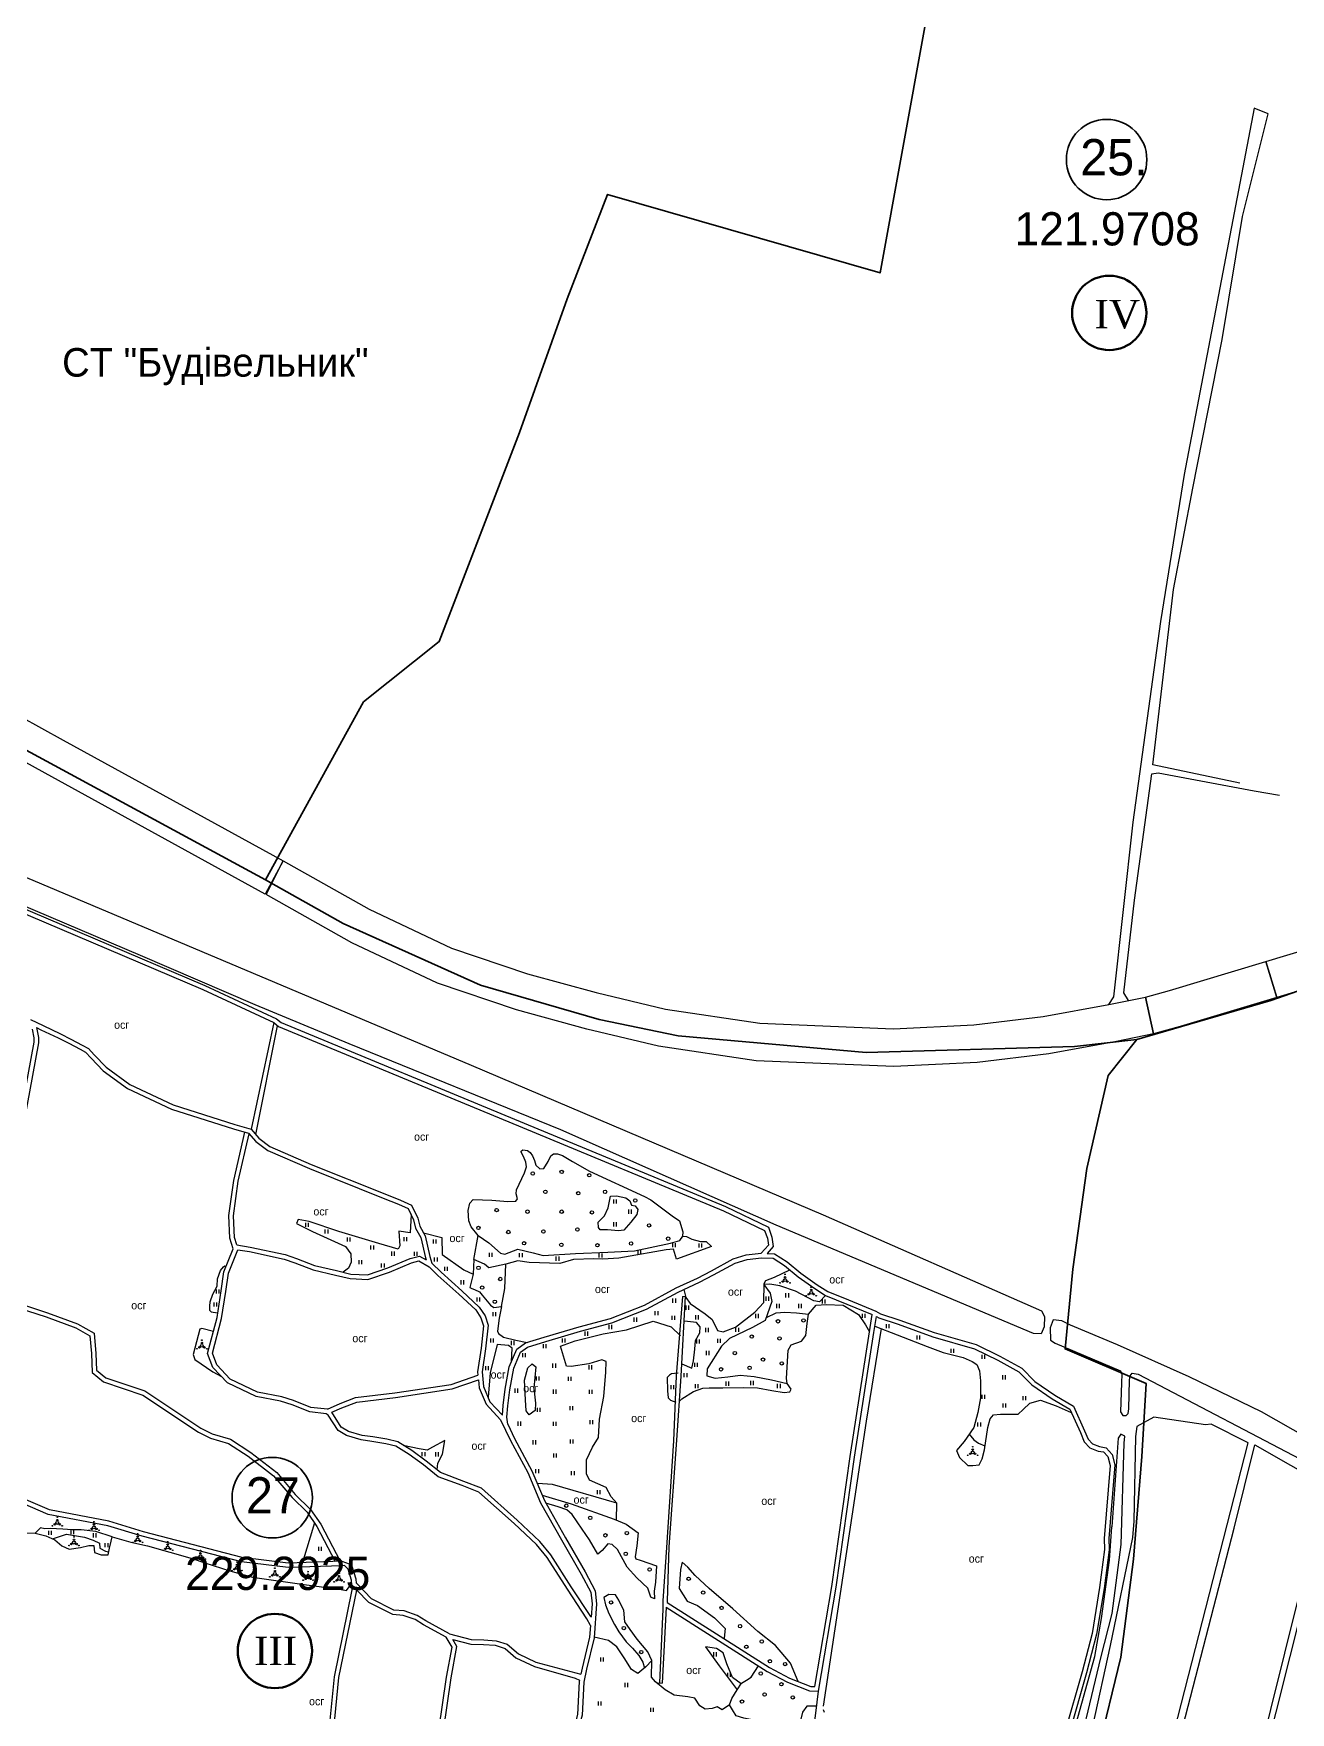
# Model space of a CAD drawing. Header units: millimetres. Extents: x 1378883 to 1389511, y 5662980 to 5673292.
# Drawn here: x 1386209 to 1387309, y 5663819 to 5665288 of the extents above; entities that cross this region are included whole.
import ezdxf
from ezdxf.enums import TextEntityAlignment as Align

# ---------------------------------------------------------------- set-up
doc = ezdxf.new("R2010")
doc.units = ezdxf.units.MM
for name, color, linetype in [('N-raion', 1, 'Continuous'), ('PAY', 4, 'Continuous'), ('zona', 3, 'Continuous'), ('вулиці', 7, 'Continuous'), ('КартаСкан', 252, 'Continuous'), ('на область', 5, 'Continuous'), ('район', 6, 'Continuous')]:
    doc.layers.add(name, color=color, linetype=linetype)
picture_1 = doc.add_image_def('image1.tif', size_in_pixel=(29607, 29619))

msp = doc.modelspace()

# ---------------------------------------------------------------- linework, layer by layer
at = {"layer": 'N-raion', "color": 1, "lineweight": 35}
for centre in [(1387147.7, 5665177.4), (1386417.5, 5664006.8)]:
    msp.add_circle(centre, 35.2, dxfattribs=at)
at = {"layer": 'zona', "color": 3, "lineweight": 60}
for centre in [(1387150, 5665043.3), (1386419.8, 5663872.7)]:
    msp.add_circle(centre, 32.5, dxfattribs=at)
at = {"layer": 'вулиці', "color": 7}
for p, q in [((1386716.5, 5664264.2), (1386716.5, 5664267.8)), ((1386718.9, 5664264.2), (1386718.9, 5664267.8)), ((1386729.6, 5664255.2), (1386729.6, 5664258.8)), ((1386732, 5664255.2), (1386732, 5664258.8)), ((1386446.8, 5664243.7), (1386446.8, 5664247.3)), ((1386449.2, 5664243.7), (1386449.2, 5664247.3)), ((1386463.9, 5664237.8), (1386463.9, 5664241.4)), ((1386466.3, 5664237.8), (1386466.3, 5664241.4)), ((1386483.4, 5664230.9), (1386483.4, 5664234.5)), ((1386485.8, 5664230.9), (1386485.8, 5664234.5)), ((1386533, 5664231.2), (1386533, 5664234.8)), ((1386535.4, 5664231.2), (1386535.4, 5664234.8)), ((1386716.5, 5664244.1), (1386716.5, 5664247.7)), ((1386718.9, 5664244.1), (1386718.9, 5664247.7)), ((1386503.9, 5664223.9), (1386503.9, 5664227.5)), ((1386506.3, 5664223.9), (1386506.3, 5664227.5)), ((1386522.2, 5664218.5), (1386522.2, 5664222.1)), ((1386524.6, 5664218.5), (1386524.6, 5664222.1)), ((1386541.9, 5664218.3), (1386541.9, 5664221.9)), ((1386544.3, 5664218.3), (1386544.3, 5664221.9)), ((1386558.6, 5664229.2), (1386558.6, 5664232.8)), ((1386561, 5664229.2), (1386561, 5664232.8)), ((1386607.7, 5664217.4), (1386607.7, 5664221)), ((1386610.1, 5664217.4), (1386610.1, 5664221)), ((1386634, 5664217.2), (1386634, 5664220.8)), ((1386636.4, 5664217.2), (1386636.4, 5664220.8)), ((1386703.7, 5664216.8), (1386703.7, 5664220.4)), ((1386706.1, 5664216.8), (1386706.1, 5664220.4)), ((1386737.8, 5664219.9), (1386737.8, 5664223.5)), ((1386740.2, 5664219.9), (1386740.2, 5664223.5)), ((1386768.1, 5664225.9), (1386768.1, 5664229.5)), ((1386770.5, 5664225.9), (1386770.5, 5664229.5)), ((1386791.1, 5664225.7), (1386791.1, 5664229.3)), ((1386793.5, 5664225.7), (1386793.5, 5664229.3)), ((1386493.5, 5664211.1), (1386493.5, 5664214.7)), ((1386495.9, 5664211.1), (1386495.9, 5664214.7)), ((1386513.2, 5664208.1), (1386513.2, 5664211.7)), ((1386515.6, 5664208.1), (1386515.6, 5664211.7)), ((1386559.6, 5664213.4), (1386559.6, 5664217)), ((1386562, 5664213.4), (1386562, 5664217)), ((1386568.5, 5664205.3), (1386568.5, 5664208.9)), ((1386570.9, 5664205.3), (1386570.9, 5664208.9)), ((1386666.1, 5664214.1), (1386666.1, 5664217.7)), ((1386668.5, 5664214.1), (1386668.5, 5664217.7)), ((1386582.8, 5664193.4), (1386582.8, 5664197)), ((1386585.2, 5664193.4), (1386585.2, 5664197)), ((1386366.7, 5664174), (1386366.7, 5664177.6)), ((1386368.7, 5664185.4), (1386368.7, 5664189)), ((1386369.1, 5664174), (1386369.1, 5664177.6)), ((1386371.1, 5664185.4), (1386371.1, 5664189)), ((1386596.8, 5664178.3), (1386596.8, 5664181.9)), ((1386599.2, 5664178.3), (1386599.2, 5664181.9)), ((1386768.2, 5664177.4), (1386768.2, 5664181)), ((1386770.6, 5664177.4), (1386770.6, 5664181)), ((1386849.8, 5664179.1), (1386849.8, 5664182.7)), ((1386852.2, 5664179.1), (1386852.2, 5664182.7)), ((1386859, 5664172.7), (1386859, 5664176.3)), ((1386861.4, 5664172.7), (1386861.4, 5664176.3)), ((1386867.1, 5664182), (1386867.1, 5664185.6)), ((1386869.5, 5664182), (1386869.5, 5664185.6)), ((1386878.2, 5664172.7), (1386878.2, 5664176.3)), ((1386880.6, 5664172.7), (1386880.6, 5664176.3)), ((1386899, 5664176.6), (1386899, 5664180.2)), ((1386901.4, 5664176.6), (1386901.4, 5664180.2)), ((1386610.7, 5664165.5), (1386610.7, 5664169.1)), ((1386613.1, 5664165.5), (1386613.1, 5664169.1)), ((1386734.3, 5664160.7), (1386734.3, 5664164.3)), ((1386736.7, 5664160.7), (1386736.7, 5664164.3)), ((1386752.7, 5664166.4), (1386752.7, 5664170)), ((1386755.1, 5664166.4), (1386755.1, 5664170)), ((1386767.4, 5664162.4), (1386767.4, 5664166)), ((1386769.8, 5664162.4), (1386769.8, 5664166)), ((1386779.6, 5664171.2), (1386779.6, 5664174.8)), ((1386782, 5664171.2), (1386782, 5664174.8)), ((1386788.2, 5664162.8), (1386788.2, 5664166.4)), ((1386790.6, 5664162.8), (1386790.6, 5664166.4)), ((1386840.6, 5664163.9), (1386840.6, 5664167.5)), ((1386843, 5664163.9), (1386843, 5664167.5)), ((1386934.1, 5664164), (1386934.1, 5664167.6)), ((1386936.5, 5664164), (1386936.5, 5664167.6)), ((1386691.3, 5664148.5), (1386691.3, 5664152.1)), ((1386693.7, 5664148.5), (1386693.7, 5664152.1)), ((1386712.4, 5664154.3), (1386712.4, 5664157.9)), ((1386714.8, 5664154.3), (1386714.8, 5664157.9)), ((1386796.9, 5664151.7), (1386796.9, 5664155.3)), ((1386799.3, 5664151.7), (1386799.3, 5664155.3)), ((1386823.3, 5664151.8), (1386823.3, 5664155.4)), ((1386825.7, 5664151.8), (1386825.7, 5664155.4)), ((1386955, 5664155), (1386955, 5664158.6)), ((1386957.4, 5664155), (1386957.4, 5664158.6)), ((1386981.8, 5664145.2), (1386981.8, 5664148.8)), ((1386984.2, 5664145.2), (1386984.2, 5664148.8)), ((1386608.7, 5664142.5), (1386608.7, 5664146.1)), ((1386611.1, 5664142.5), (1386611.1, 5664146.1)), ((1386626.8, 5664140.3), (1386626.8, 5664143.9)), ((1386629.2, 5664140.3), (1386629.2, 5664143.9)), ((1386636.7, 5664129.6), (1386636.7, 5664133.2)), ((1386639.1, 5664129.6), (1386639.1, 5664133.2)), ((1386654.9, 5664137.5), (1386654.9, 5664141.1)), ((1386657.3, 5664137.5), (1386657.3, 5664141.1)), ((1386671.4, 5664142.5), (1386671.4, 5664146.1)), ((1386673.8, 5664142.5), (1386673.8, 5664146.1)), ((1386789, 5664141.6), (1386789, 5664145.2)), ((1386791.4, 5664141.6), (1386791.4, 5664145.2)), ((1386797.5, 5664131.6), (1386797.5, 5664135.2)), ((1386799.9, 5664131.6), (1386799.9, 5664135.2)), ((1386807.5, 5664142.3), (1386807.5, 5664145.9)), ((1386809.9, 5664142.3), (1386809.9, 5664145.9)), ((1387011.7, 5664133.5), (1387011.7, 5664137.1)), ((1387014.1, 5664133.5), (1387014.1, 5664137.1)), ((1387038.8, 5664128.3), (1387038.8, 5664131.9)), ((1387041.2, 5664128.3), (1387041.2, 5664131.9)), ((1386604.3, 5664118.4), (1386604.3, 5664122)), ((1386606.7, 5664118.4), (1386606.7, 5664122)), ((1386663.2, 5664120.5), (1386663.2, 5664124.1)), ((1386665.6, 5664120.5), (1386665.6, 5664124.1)), ((1386694.8, 5664119), (1386694.8, 5664122.6)), ((1386697.2, 5664119), (1386697.2, 5664122.6)), ((1386787.4, 5664121.3), (1386787.4, 5664124.9)), ((1386789.8, 5664121.3), (1386789.8, 5664124.9)), ((1386648.7, 5664109.3), (1386648.7, 5664112.9)), ((1386651.1, 5664109.3), (1386651.1, 5664112.9)), ((1386676.7, 5664108.9), (1386676.7, 5664112.5)), ((1386679.1, 5664108.9), (1386679.1, 5664112.5)), ((1386766.5, 5664101.6), (1386766.5, 5664105.2)), ((1386768.9, 5664101.6), (1386768.9, 5664105.2)), ((1386778.1, 5664112.2), (1386778.1, 5664115.8)), ((1386780.5, 5664112.2), (1386780.5, 5664115.8)), ((1386787.9, 5664102.5), (1386787.9, 5664106.1)), ((1386790.3, 5664102.5), (1386790.3, 5664106.1)), ((1386814.8, 5664104.7), (1386814.8, 5664108.3)), ((1386817.2, 5664104.7), (1386817.2, 5664108.3)), ((1386836.4, 5664105.3), (1386836.4, 5664108.9)), ((1386838.8, 5664105.3), (1386838.8, 5664108.9)), ((1386859.8, 5664102.7), (1386859.8, 5664106.3)), ((1386862.2, 5664102.7), (1386862.2, 5664106.3)), ((1387056.9, 5664110.3), (1387056.9, 5664113.9)), ((1387059.3, 5664110.3), (1387059.3, 5664113.9)), ((1386630, 5664098.6), (1386630, 5664102.2)), ((1386632.4, 5664098.6), (1386632.4, 5664102.2)), ((1386663.5, 5664097.8), (1386663.5, 5664101.4)), ((1386665.9, 5664097.8), (1386665.9, 5664101.4)), ((1386695.2, 5664097.7), (1386695.2, 5664101.3)), ((1386697.6, 5664097.7), (1386697.6, 5664101.3)), ((1387038.8, 5664093.2), (1387038.8, 5664096.8)), ((1387041.2, 5664093.2), (1387041.2, 5664096.8)), ((1387057.1, 5664085.6), (1387057.1, 5664089.2)), ((1387059.5, 5664085.6), (1387059.5, 5664089.2)), ((1387074.6, 5664092), (1387074.6, 5664095.6)), ((1387077, 5664092), (1387077, 5664095.6)), ((1386632.6, 5664069.8), (1386632.6, 5664073.4)), ((1386635, 5664069.8), (1386635, 5664073.4)), ((1386649.6, 5664081.9), (1386649.6, 5664085.5)), ((1386652, 5664081.9), (1386652, 5664085.5)), ((1386663.7, 5664069.7), (1386663.7, 5664073.3)), ((1386666.1, 5664069.7), (1386666.1, 5664073.3)), ((1386678.2, 5664083.3), (1386678.2, 5664086.9)), ((1386680.6, 5664083.3), (1386680.6, 5664086.9)), ((1386695.8, 5664071), (1386695.8, 5664074.6)), ((1386698.2, 5664071), (1386698.2, 5664074.6)), ((1387035.1, 5664069), (1387035.1, 5664072.6)), ((1387037.5, 5664069), (1387037.5, 5664072.6)), ((1386548.8, 5664043), (1386548.8, 5664046.6)), ((1386551.2, 5664043), (1386551.2, 5664046.6)), ((1386560.7, 5664042.9), (1386560.7, 5664046.5)), ((1386563.1, 5664042.9), (1386563.1, 5664046.5)), ((1386645.7, 5664053.4), (1386645.7, 5664057)), ((1386648.1, 5664053.4), (1386648.1, 5664057)), ((1386663.8, 5664042), (1386663.8, 5664045.6)), ((1386666.2, 5664042), (1386666.2, 5664045.6)), ((1386678.5, 5664054.2), (1386678.5, 5664057.8)), ((1386680.9, 5664054.2), (1386680.9, 5664057.8)), ((1386648.3, 5664028.2), (1386648.3, 5664031.8)), ((1386650.7, 5664028.2), (1386650.7, 5664031.8)), ((1386679.5, 5664026.5), (1386679.5, 5664030.1)), ((1386681.9, 5664026.5), (1386681.9, 5664030.1)), ((1386702.2, 5664009.9), (1386702.2, 5664013.5)), ((1386704.6, 5664009.9), (1386704.6, 5664013.5)), ((1386221.9, 5663974.3), (1386221.9, 5663977.9)), ((1386224.3, 5663974.3), (1386224.3, 5663977.9)), ((1386241.5, 5663975), (1386241.5, 5663978.6)), ((1386243.9, 5663975), (1386243.9, 5663978.6)), ((1386261.1, 5663972.1), (1386261.1, 5663975.7)), ((1386263.5, 5663972.1), (1386263.5, 5663975.7)), ((1386271.4, 5663963.4), (1386271.4, 5663967)), ((1386273.8, 5663963.4), (1386273.8, 5663967)), ((1386458.3, 5663960.3), (1386458.3, 5663963.9)), ((1386460.7, 5663960.3), (1386460.7, 5663963.9)), ((1386804, 5663868), (1386804, 5663871.6)), ((1386806.4, 5663868), (1386806.4, 5663871.6)), ((1386705, 5663863.4), (1386705, 5663867)), ((1386707.4, 5663863.4), (1386707.4, 5663867)), ((1386816.1, 5663850.1), (1386816.1, 5663853.7)), ((1386818.5, 5663850.1), (1386818.5, 5663853.7)), ((1386726.3, 5663841.1), (1386726.3, 5663844.7)), ((1386728.7, 5663841.1), (1386728.7, 5663844.7)), ((1386703, 5663824.9), (1386703, 5663828.5)), ((1386705.4, 5663824.9), (1386705.4, 5663828.5)), ((1386748.7, 5663819.5), (1386748.7, 5663823.1)), ((1386751.1, 5663819.5), (1386751.1, 5663823.1))]:
    msp.add_line(p, q, dxfattribs=at)
for points in [[(1387264.2, 5664631.8), (1387188.1, 5664647.9), (1387206.3, 5664801.3), (1387223.2, 5664889.9), (1387248.7, 5665020), (1387266.5, 5665127.6), (1387289, 5665217.5), (1387276.7, 5665222.3), (1387215.6, 5664901.8), (1387194.7, 5664773.3), (1387170.7, 5664597.8), (1387153.8, 5664445.1), (1387149.3, 5664438.3)], [(1387166.7, 5664441.7), (1387162.7, 5664448.6), (1387172.2, 5664529.4), (1387187.3, 5664640.1), (1387192.9, 5664640.8), (1387276.8, 5664625.3), (1387298.9, 5664621.5)], [(1386177.8, 5664531.7), (1386358.4, 5664455), (1386421.2, 5664425.8), (1386425.2, 5664422.5), (1386638.1, 5664334.3), (1386814.1, 5664261.5), (1386851.7, 5664243.4), (1386854.7, 5664234.8), (1386855.9, 5664226.4), (1386850.6, 5664220.5)], [(1386176.2, 5664528), (1386356.7, 5664451.3), (1386419, 5664422.4), (1386423.1, 5664419), (1386636.6, 5664330.6), (1386812.5, 5664257.8), (1386848.4, 5664240.5), (1386850.8, 5664233.8), (1386851.7, 5664227.7), (1386845.5, 5664220.8)], [(1386211.3, 5664418), (1386212.9, 5664409.4), (1386212.9, 5664404.8), (1386197.8, 5664322.2), (1386187.9, 5664263.7), (1386189.7, 5664238.5), (1386193.1, 5664180), (1386197.2, 5664176.3), (1386220.9, 5664168.6), (1386247.2, 5664159), (1386261.7, 5664150.8), (1386263.2, 5664133), (1386263.7, 5664118.3), (1386271.9, 5664111.7), (1386306, 5664100.3), (1386355, 5664067.5), (1386364.9, 5664062.7), (1386381, 5664057.9), (1386398.8, 5664046.3), (1386421.4, 5664028.8), (1386437.7, 5664009.7), (1386451.1, 5663996.5), (1386460.1, 5663983.7), (1386477, 5663951.2)], [(1386207.5, 5664416.6), (1386208.9, 5664409.1), (1386208.9, 5664405.2), (1386193.8, 5664322.9)], [(1386205.9, 5664425.1), (1386216.9, 5664419.8), (1386232.1, 5664412.5), (1386241.2, 5664407.8), (1386251.2, 5664402.8), (1386256.7, 5664399.7), (1386261.8, 5664394.1), (1386272.2, 5664383.3), (1386293, 5664368.2), (1386330.7, 5664350.5), (1386384.7, 5664333.2), (1386399, 5664329.2), (1386405.9, 5664321.3), (1386415.5, 5664314), (1386451.6, 5664298.4), (1386516, 5664272.6), (1386529.6, 5664267.2), (1386539.4, 5664262.8), (1386545, 5664251.2), (1386546.7, 5664244.2), (1386551.4, 5664235.9), (1386555.5, 5664217.7), (1386557.2, 5664212.1), (1386565.3, 5664204), (1386583.5, 5664187.7), (1386598.6, 5664173.6), (1386603.8, 5664166), (1386606.5, 5664157.6), (1386604.2, 5664137), (1386601.2, 5664116.8), (1386602.5, 5664104), (1386608, 5664090.7), (1386618.9, 5664079)], [(1386211.3, 5664418), (1386215.1, 5664416.2), (1386230.3, 5664409), (1386239.4, 5664404.3), (1386249.3, 5664399.2), (1386254.2, 5664396.5), (1386258.9, 5664391.4), (1386269.5, 5664380.2), (1386290.9, 5664364.8), (1386329.3, 5664346.7), (1386383.5, 5664329.4), (1386396.8, 5664325.7), (1386403.2, 5664318.3), (1386413.5, 5664310.5), (1386450.1, 5664294.7), (1386514.5, 5664268.8), (1386528.1, 5664263.5), (1386536.5, 5664259.7), (1386541.2, 5664249.9), (1386542.9, 5664242.7), (1386547.6, 5664234.4), (1386551.6, 5664216.6), (1386552.1, 5664215)], [(1386419, 5664422.4), (1386399, 5664329.2)], [(1386403.2, 5664324.4), (1386422.2, 5664419.7)], [(1386695.9, 5663895.1), (1386692.8, 5663900.8), (1386675.9, 5663926.7), (1386658.2, 5663954.4), (1386648.8, 5663965.8), (1386629.2, 5663984.2), (1386598.3, 5664011.6), (1386583.8, 5664017.4), (1386562.8, 5664025.1), (1386549.9, 5664035.6), (1386537.4, 5664044.7), (1386525.7, 5664051.8), (1386517, 5664053.9), (1386504.8, 5664056), (1386495.4, 5664057.3), (1386482.6, 5664061.1), (1386475.1, 5664065.5), (1386466.4, 5664079.1), (1386464.6, 5664080.3), (1386450.4, 5664081.8), (1386434.8, 5664088.1), (1386424.8, 5664091.2), (1386403.3, 5664095.3), (1386378.3, 5664107.3), (1386365.6, 5664120.8), (1386360.9, 5664132.9), (1386369.3, 5664164.5), (1386372.8, 5664187.8), (1386375.2, 5664204.4), (1386383.4, 5664224.4), (1386380.5, 5664233.7), (1386379.5, 5664253.7), (1386383.8, 5664284.3), (1386393.6, 5664326.6)], [(1386386.5, 5664227.9), (1386384.4, 5664234.4), (1386383.5, 5664253.5), (1386387.7, 5664283.6), (1386397.4, 5664325)], [(1386597.7, 5664236.2), (1386591.5, 5664243.7), (1386589.4, 5664248.9), (1386588.9, 5664258.1), (1386590.3, 5664264.5), (1386593.2, 5664267.6), (1386609.7, 5664267), (1386623.6, 5664265.9), (1386630.6, 5664266.3), (1386632, 5664268.3), (1386630.9, 5664272.5), (1386631.3, 5664276.1), (1386638.2, 5664291.1), (1386639.9, 5664296.2), (1386639.5, 5664300.4), (1386637.3, 5664305.2), (1386635.3, 5664309), (1386635.2, 5664309.8), (1386636.9, 5664311.2), (1386641, 5664310.4), (1386643.2, 5664308.7), (1386645.4, 5664305.8), (1386647, 5664301.7), (1386648.3, 5664297.8), (1386651.6, 5664294.5), (1386655.3, 5664294.9), (1386659.1, 5664300.9), (1386661.3, 5664305.8), (1386663.5, 5664307.7), (1386667, 5664307.6), (1386671.5, 5664306.1), (1386680.2, 5664301), (1386695.2, 5664292.4), (1386743.3, 5664270.4), (1386748.7, 5664267.5), (1386767.4, 5664253.4), (1386773.8, 5664249.1), (1386776.8, 5664239.3), (1386776.5, 5664235.6)], [(1386713.4, 5664270.7), (1386718.7, 5664271), (1386726.9, 5664269.2), (1386730.3, 5664266.6), (1386732, 5664262.8), (1386735.1, 5664262), (1386737.4, 5664258.9), (1386736.6, 5664254.5), (1386731.4, 5664247.8), (1386725.1, 5664240.9), (1386720.6, 5664240.2), (1386710.8, 5664241.2), (1386704.4, 5664241.2), (1386702.9, 5664243.1), (1386702.8, 5664247.7), (1386705, 5664250.3), (1386708.3, 5664253.5), (1386711.4, 5664260.4), (1386712.7, 5664266.2), (1386713.4, 5664270.7)], [(1386539, 5664254.4), (1386538.3, 5664238.4), (1386528.2, 5664240.1), (1386528.2, 5664240.1), (1386529.2, 5664227), (1386527.8, 5664224.3), (1386510.9, 5664229.1), (1386475.8, 5664239.7), (1386449.7, 5664248.3), (1386440.2, 5664250.2), (1386438.7, 5664246.8), (1386452.6, 5664239.7), (1386481.5, 5664226.4), (1386486.3, 5664220.1), (1386486.7, 5664212.7), (1386484.2, 5664207.5), (1386479.6, 5664204.1)], [(1386549.9, 5664238.6), (1386565.9, 5664234.4), (1386566.3, 5664219.5), (1386585.2, 5664206.2), (1386593.3, 5664202.2), (1386590.4, 5664190.6), (1386592.1, 5664189.7), (1386594.5, 5664188.9), (1386598.9, 5664186.9), (1386601.2, 5664183.9), (1386608.4, 5664175.3), (1386611.3, 5664173.3), (1386618, 5664174), (1386616.1, 5664163.9), (1386614.5, 5664152.4), (1386615.6, 5664150.3), (1386619.9, 5664147.3), (1386630.8, 5664144.5), (1386640.6, 5664142.6)], [(1386594, 5664215.3), (1386597.7, 5664236.2), (1386607.1, 5664229.7), (1386617.2, 5664220.6), (1386621, 5664219.7), (1386632.5, 5664224.2), (1386645.7, 5664220.9), (1386654.6, 5664218.7), (1386682.9, 5664220.4), (1386711.1, 5664221.5), (1386734.5, 5664222.9), (1386766.1, 5664229.6), (1386774.2, 5664231.9), (1386776.7, 5664235.6), (1386779.9, 5664235.3), (1386784.6, 5664232.9), (1386792.4, 5664231), (1386797.3, 5664231), (1386801.9, 5664226.6), (1386771.4, 5664215.5), (1386768.7, 5664224.2), (1386762.2, 5664223.6), (1386725.9, 5664217.2), (1386720.8, 5664216.4), (1386706.9, 5664215.4), (1386698.8, 5664215.7), (1386681.1, 5664215.1), (1386669.1, 5664211.6), (1386642.3, 5664212.5), (1386632.4, 5664214), (1386621.9, 5664211)], [(1386466, 5664084.2), (1386451.4, 5664085.8), (1386436.1, 5664091.9), (1386425.8, 5664095.1), (1386404.6, 5664099.1), (1386380.7, 5664110.6), (1386369, 5664122.9), (1386365.1, 5664133.1), (1386373.2, 5664163.7), (1386376.8, 5664187.2), (1386379.1, 5664203.3), (1386387.4, 5664223.7)], [(1386386.5, 5664227.9), (1386398.2, 5664226), (1386428.9, 5664219.5), (1386438.6, 5664216.1), (1386454.4, 5664209.9), (1386473.8, 5664205.5), (1386486.3, 5664202.4), (1386500.8, 5664201.8), (1386518.6, 5664207.9), (1386538.2, 5664216), (1386546.4, 5664218.2), (1386552.1, 5664215)], [(1386387.4, 5664223.7), (1386397.5, 5664222.1), (1386427.9, 5664215.6), (1386437.2, 5664212.4), (1386453.2, 5664206.1), (1386472.9, 5664201.6), (1386485.7, 5664198.5), (1386501.3, 5664197.8), (1386520, 5664204.1), (1386539.5, 5664212.2), (1386545.9, 5664213.9), (1386554.7, 5664208.9)], [(1386618.9, 5664079), (1386619.6, 5664087.5), (1386621.3, 5664101.7), (1386624.9, 5664121.2), (1386631.6, 5664136.7), (1386639.1, 5664142.2), (1386655.6, 5664147.3), (1386686.2, 5664156.4), (1386713.4, 5664163.7), (1386743.4, 5664175.3), (1386771.1, 5664190.3), (1386789.7, 5664198.8), (1386801.9, 5664205.3), (1386820.9, 5664215.9), (1386832.2, 5664219.2), (1386845.5, 5664220.8)], [(1386850.6, 5664220.5), (1386857, 5664220.2), (1386868.2, 5664213.1), (1386880.1, 5664203.1), (1386894.5, 5664193), (1386903.6, 5664187.3), (1386921.8, 5664179.9), (1386945.7, 5664170.1), (1386949.9, 5664167.7), (1386966.7, 5664162.2), (1386996.7, 5664151.3), (1387033.5, 5664140.7), (1387054.2, 5664130.6), (1387073.4, 5664120.2), (1387084.8, 5664108.4), (1387102.3, 5664096.6), (1387118.7, 5664087), (1387128.4, 5664065.4), (1387131.4, 5664058), (1387135.4, 5664054), (1387141.5, 5664051.5), (1387147.2, 5664050.5), (1387152.5, 5664044.7), (1387155, 5664035.4), (1387149.5, 5663971), (1387149.8, 5663961.3), (1387145.5, 5663927.5), (1387138.8, 5663887.3), (1387130.1, 5663853.6), (1387115.3, 5663801.5)], [(1386369.8, 5664168.1), (1386365.9, 5664168.7), (1386364.2, 5664169.2), (1386362.9, 5664170.6), (1386362.9, 5664172.3), (1386362.9, 5664174.3), (1386363.3, 5664178.2), (1386365.5, 5664184.7), (1386369.2, 5664191.7), (1386369.7, 5664198.3), (1386372.3, 5664205.6), (1386374.7, 5664208.7), (1386376.1, 5664209.7), (1386377.2, 5664209.3)], [(1386554.7, 5664208.9), (1386562.5, 5664201.1), (1386580.8, 5664184.8), (1386595.6, 5664171), (1386600.1, 5664164.2), (1386602.5, 5664157.2), (1386600.2, 5664137.5), (1386597.2, 5664116.8), (1386597.5, 5664114)], [(1386618, 5664174), (1386621, 5664189.8), (1386621.9, 5664211), (1386607.1, 5664208), (1386603.2, 5664211), (1386594, 5664215.3), (1386593.3, 5664202.2)], [(1386623.6, 5664071.1), (1386622.7, 5664077.2), (1386623.6, 5664087.1), (1386625.3, 5664101.1), (1386628.8, 5664120), (1386634.8, 5664134.1), (1386640.9, 5664138.6), (1386656.8, 5664143.5), (1386687.3, 5664152.5), (1386714.6, 5664159.9), (1386745.1, 5664171.7), (1386772.8, 5664186.7), (1386791.5, 5664195.2), (1386803.8, 5664201.8), (1386822.5, 5664212.1), (1386833, 5664215.3), (1386845.6, 5664216.7), (1386855.8, 5664216.3), (1386865.8, 5664209.9), (1386877.7, 5664200), (1386892.3, 5664189.7), (1386901.8, 5664183.7), (1386920.3, 5664176.2), (1386942.5, 5664167.1)], [(1386623.6, 5664071.1), (1386622.7, 5664077.2), (1386623.6, 5664087.1), (1386625.3, 5664101.1), (1386628.8, 5664120), (1386634.8, 5664134.1), (1386640.9, 5664138.6), (1386656.8, 5664143.5), (1386687.3, 5664152.5), (1386714.6, 5664159.9), (1386745.1, 5664171.7), (1386772.8, 5664186.7), (1386791.5, 5664195.2), (1386803.8, 5664201.8), (1386822.5, 5664212.1), (1386833, 5664215.3), (1386845.6, 5664216.7), (1386855.8, 5664216.3), (1386865.8, 5664209.9), (1386877.7, 5664200), (1386892.3, 5664189.7), (1386901.8, 5664183.7), (1386920.3, 5664176.2), (1386942.5, 5664167.1)], [(1386777.8, 5664189), (1386779.4, 5664181.9), (1386783.2, 5664176.8), (1386796.5, 5664167.7), (1386802.4, 5664162.6), (1386807.2, 5664153), (1386812.2, 5664151.9), (1386822.9, 5664156.1), (1386839.8, 5664169), (1386847.6, 5664177.5), (1386847.9, 5664194.1), (1386849.4, 5664196.7), (1386857, 5664199.8), (1386870.4, 5664206)], [(1386901.8, 5664183.7), (1386896.4, 5664178.1), (1386891.5, 5664178.9), (1386875.5, 5664187.5), (1386861.7, 5664192), (1386852.9, 5664193.5), (1386847.8, 5664193.4), (1386853.2, 5664185.7), (1386854.8, 5664178.3), (1386849, 5664161.7), (1386837.8, 5664155.7), (1386817.7, 5664146.2), (1386810.7, 5664139.5), (1386798.1, 5664119.4), (1386797.8, 5664113.3), (1386805, 5664111.3), (1386816.1, 5664112.4), (1386827.1, 5664114), (1386839.3, 5664112.9), (1386854.3, 5664109.9), (1386868.2, 5664106.8)], [(1386776.6, 5664182.9), (1386771.1, 5664113.3), (1386768.8, 5664056.6), (1386762.4, 5663963.2), (1386759.2, 5663916.7), (1386759.3, 5663909.2)], [(1386776.6, 5664182.9), (1386779, 5664183.1), (1386775.1, 5664113), (1386771.4, 5664057), (1386764.7, 5663963.8), (1386763.2, 5663916.2), (1386763, 5663915.1)], [(1386773.9, 5664091.1), (1386776, 5664093.2), (1386786.3, 5664099.6), (1386794.4, 5664102.7), (1386799.8, 5664102.8), (1386811.8, 5664103), (1386830.3, 5664103.3), (1386842.2, 5664102.8), (1386854.7, 5664100.7), (1386865.5, 5664098.7), (1386870.4, 5664099.3), (1386871.6, 5664101.7), (1386868.2, 5664106.8), (1386867.5, 5664111.1), (1386868.9, 5664136), (1386871.6, 5664140.6), (1386880.6, 5664143.8), (1386884.5, 5664148.6), (1386885.7, 5664159.2), (1386886.8, 5664167.3), (1386893.4, 5664175.1), (1386902.2, 5664175.7), (1386917.1, 5664175.3), (1386930.5, 5664167), (1386936.7, 5664158), (1386940.1, 5664152), (1386942.5, 5664167.1)], [(1386195.2, 5664172.8), (1386219.6, 5664164.9), (1386245.5, 5664155.4), (1386257.9, 5664148.4), (1386259.2, 5664132.8), (1386259.8, 5664116.3), (1386269.9, 5664108.1), (1386304.2, 5664096.6), (1386353, 5664064), (1386363.5, 5664059), (1386379.3, 5664054.2), (1386396.5, 5664043), (1386418.6, 5664025.9), (1386434.8, 5664006.9), (1386448.1, 5663994), (1386456.6, 5663981.6), (1386472.5, 5663951), (1386472.5, 5663951)], [(1386719, 5664002), (1386714, 5664007.6), (1386709.7, 5664015.8), (1386695.1, 5664022), (1386692.4, 5664027.6), (1386692.4, 5664039.8), (1386697.7, 5664051.1), (1386702.9, 5664059.6), (1386703.9, 5664075.6), (1386707.6, 5664095.3), (1386709.5, 5664116.5), (1386709.7, 5664125.8), (1386705.8, 5664127.4), (1386694.6, 5664123.9), (1386679.2, 5664121.5), (1386675.1, 5664121.9), (1386669.9, 5664139.4), (1386682.7, 5664144), (1386707.1, 5664150.2), (1386727.5, 5664153.5), (1386751, 5664161.1), (1386766.5, 5664156.3), (1386774.7, 5664148.3)], [(1386762.2, 5663910.9), (1386850.7, 5663854.8), (1386868.5, 5663845.3), (1386887.8, 5663837.7), (1386895.6, 5663837.4), (1386911.1, 5663928.5), (1386927.1, 5664042.3), (1386944, 5664151.4), (1386946.2, 5664165.2)], [(1386763, 5663915.1), (1386852.8, 5663858.3), (1386870.2, 5663849), (1386888.7, 5663841.6), (1386892.3, 5663841.5), (1386907.1, 5663929.1), (1386923.2, 5664042.9), (1386940.1, 5664152), (1386942.5, 5664167.1)], [(1386776, 5664123.9), (1386784.8, 5664120.2), (1386786.2, 5664126.6), (1386787.4, 5664136.7), (1386788, 5664144.2), (1386791.8, 5664151.1), (1386791.9, 5664156.4), (1386788.7, 5664160.2), (1386778.2, 5664161.1)], [(1386850, 5664164.5), (1386858.6, 5664168.6), (1386866.2, 5664169), (1386876.2, 5664168.6), (1386886.8, 5664167.3)], [(1386946.2, 5664165.2), (1386948.3, 5664164), (1386965.4, 5664158.5), (1386995.5, 5664147.5), (1387032.1, 5664136.9), (1387052.4, 5664127), (1387071, 5664117), (1387082.3, 5664105.4), (1387100.1, 5664093.2), (1387115.6, 5664084.2), (1387124.7, 5664063.9), (1387128, 5664055.7), (1387133.1, 5664050.5), (1387140.3, 5664047.6), (1387145.1, 5664046.8), (1387148.9, 5664042.7), (1387150.9, 5664035), (1387145.5, 5663971.2), (1387145.8, 5663961.5), (1387141.6, 5663928.1), (1387134.9, 5663888.1), (1387126.2, 5663854.6), (1387111.4, 5663802.6)], [(1386946.2, 5664165.2), (1386948.3, 5664164), (1386965.4, 5664158.5), (1386995.5, 5664147.5), (1387032.1, 5664136.9), (1387052.4, 5664127), (1387071, 5664117), (1387082.3, 5664105.4), (1387100.1, 5664093.2), (1387115.6, 5664084.2), (1387124.7, 5664063.9), (1387128, 5664055.7), (1387133.1, 5664050.5), (1387140.3, 5664047.6), (1387145.1, 5664046.8), (1387148.9, 5664042.7), (1387150.9, 5664035), (1387145.5, 5663971.2), (1387145.8, 5663961.5), (1387141.6, 5663928.1), (1387134.9, 5663888.1), (1387126.2, 5663854.6), (1387111.4, 5663802.6)], [(1386478.5, 5663951.3), (1386431.5, 5663949.6), (1386391.3, 5663954.6), (1386304.8, 5663976.9), (1386274.5, 5663986.2), (1386222.5, 5663996.1), (1386175.9, 5664015.9), (1386162.9, 5664018.6), (1386143.6, 5664019.4), (1386086.5, 5664017.7), (1386050.1, 5664015.9), (1386014.1, 5664018.2), (1386002.5, 5664026.2), (1385999.4, 5664034.6), (1386000.6, 5664043.9), (1386012.6, 5664073), (1386022.1, 5664104.5), (1386037.4, 5664144), (1386043.1, 5664158.7)], [(1386366.1, 5664152.3), (1386355.8, 5664154.7), (1386354.2, 5664154.3), (1386348.4, 5664132.1), (1386349.8, 5664127.8), (1386365.5, 5664116.8), (1386373.1, 5664112.8)], [(1386899.8, 5663824.5), (1386937.6, 5664073.6), (1386950.7, 5664154.7)], [(1386944.9, 5664156.9), (1386964.4, 5664149.3), (1386990.7, 5664139.2), (1387004.7, 5664133.7), (1387022.2, 5664129.5), (1387030, 5664126), (1387034.1, 5664123.2), (1387036.5, 5664117.7), (1387037.4, 5664109), (1387037.3, 5664094.2), (1387035, 5664081.4), (1387031.6, 5664068.3), (1387023.1, 5664056.1), (1387016.3, 5664048), (1387019, 5664042), (1387026.1, 5664035), (1387030.6, 5664035), (1387036.2, 5664035.6), (1387038.8, 5664040.8), (1387040.7, 5664048.8), (1387043.7, 5664068.3), (1387045.9, 5664075.9), (1387048.6, 5664079.3), (1387054.7, 5664080), (1387064.7, 5664080), (1387070.2, 5664079.9), (1387074.6, 5664083.9), (1387080.5, 5664089.5), (1387089.9, 5664092), (1387103.5, 5664087.1), (1387116.8, 5664081.4)], [(1386626.9, 5664125.7), (1386627.6, 5664137.6), (1386624.2, 5664140), (1386614.3, 5664140.9), (1386608.1, 5664116), (1386606.4, 5664094.7)], [(1386641.2, 5664120.4), (1386645.1, 5664124), (1386648.3, 5664121.4), (1386646.3, 5664102.5), (1386647.8, 5664089.5), (1386647.5, 5664083), (1386642.3, 5664079.2), (1386639.7, 5664082.8), (1386639.2, 5664092.4), (1386638.2, 5664109.6), (1386641.2, 5664120.4)], [(1386466, 5664084.2), (1386476.9, 5664089.2), (1386490.5, 5664094.4), (1386524.9, 5664098.5), (1386574, 5664105.8), (1386597.5, 5664114)], [(1386469.6, 5664081.5), (1386478.5, 5664085.5), (1386491.5, 5664090.5), (1386525.4, 5664094.5), (1386574.9, 5664101.9), (1386597.9, 5664109.9)], [(1386597.9, 5664109.9), (1386598.6, 5664103), (1386604.6, 5664088.5), (1386617.3, 5664074.8), (1386626, 5664056.9), (1386641.2, 5664028.7), (1386652.3, 5664002.4), (1386670.6, 5663969.8), (1386687.9, 5663939.8), (1386696.2, 5663924.1), (1386697.4, 5663913.8), (1386696.5, 5663902.4)], [(1386772.6, 5664115.6), (1386769.6, 5664115.5), (1386766.9, 5664115.2), (1386765.2, 5664114), (1386763, 5664111.8), (1386763.4, 5664100.4), (1386763.9, 5664094.2), (1386766.1, 5664092.1), (1386770.7, 5664090.4)], [(1386696.5, 5663902.4), (1386696.2, 5663902.9), (1386679.2, 5663928.9), (1386661.4, 5663956.8), (1386651.7, 5663968.5), (1386631.9, 5663987.1), (1386600.5, 5664015), (1386585.2, 5664021.1), (1386564.8, 5664028.7), (1386552.3, 5664038.7), (1386539.6, 5664048.1), (1386527.3, 5664055.6), (1386517.8, 5664057.9), (1386505.4, 5664060), (1386496.3, 5664061.3), (1386484.2, 5664064.8), (1386477.9, 5664068.5), (1386469.6, 5664081.5)], [(1387135.4, 5663806.8), (1387203.8, 5663790.7), (1387271.6, 5664054.9), (1387239.2, 5664071), (1387234.2, 5664070.4), (1387189, 5664077.2), (1387174.2, 5664069.2), (1387173.1, 5664060.3), (1387171.6, 5663986.3), (1387170.3, 5663971.9), (1387150.8, 5663877.5), (1387135.4, 5663806.8)], [(1386623.6, 5664071.1), (1386629.6, 5664058.7), (1386644.8, 5664030.4), (1386655.9, 5664004.2), (1386674, 5663971.8), (1386691.4, 5663941.8), (1386700.1, 5663925.4), (1386701.4, 5663913.8), (1386699.1, 5663884.2), (1386692.6, 5663856.9), (1386690.2, 5663845.4), (1386688.7, 5663816.6), (1386686.1, 5663807.1), (1386682.5, 5663792.6), (1386681, 5663785.9), (1386674.9, 5663747.4), (1386666, 5663673.3), (1386661.1, 5663640.1), (1386652.4, 5663571.8), (1386648.3, 5663553.6), (1386643.6, 5663546.9), (1386635.8, 5663545.6), (1386626.2, 5663546.9), (1386628.7, 5663546.6)], [(1387027.5, 5664062.5), (1387031.5, 5664057.5), (1387035.7, 5664054.5), (1387041.2, 5664052.1)], [(1386561.7, 5664031.2), (1386562.3, 5664037.1), (1386566.4, 5664044.8), (1386568.6, 5664056.8), (1386557.7, 5664051.1), (1386553, 5664048.5), (1386546.1, 5664049.5), (1386532.1, 5664052.6)], [(1386995.3, 5663265), (1387006.6, 5663321.9), (1387016.3, 5663375.3), (1387018.6, 5663391.4), (1387024.9, 5663413), (1387038.9, 5663465), (1387055.6, 5663525.3), (1387064.2, 5663568.6), (1387069.8, 5663585.4), (1387075, 5663604.7), (1387093.9, 5663667.5), (1387105.1, 5663712.3), (1387117.2, 5663760.6), (1387142.7, 5663866.8), (1387152.5, 5663905.5), (1387160.4, 5663965.9), (1387163.1, 5664054.6)], [(1387210, 5663789.3), (1387259.3, 5663980.2), (1387277.4, 5664052.9), (1387339.8, 5664017.4), (1387278.9, 5663772.3), (1387210, 5663789.3)], [(1386718.8, 5663987), (1386719, 5664002), (1386662.7, 5664018.3), (1386649.6, 5664019.1)], [(1386463.2, 5663762.6), (1386471.9, 5663850.1), (1386487.4, 5663926.2), (1386487, 5663934.7), (1386483.9, 5663944.4), (1386480.6, 5663947.5), (1386478.8, 5663947.3), (1386431.3, 5663945.6), (1386390.6, 5663950.6), (1386303.7, 5663973), (1386273.5, 5663982.3), (1386221.4, 5663992.2), (1386174.7, 5664012.1)], [(1386653.8, 5664009.1), (1386679.1, 5664001.3), (1386716.7, 5663987.9), (1386727.3, 5663983.6), (1386737.8, 5663976.1), (1386736.6, 5663964.7), (1386735, 5663955.2)], [(1386735, 5663955.2), (1386735.6, 5663953.3), (1386739.6, 5663952), (1386753.9, 5663947.1), (1386753, 5663933), (1386751.8, 5663925), (1386752.1, 5663918.3), (1386748.9, 5663919.7), (1386746.2, 5663927.7), (1386736.6, 5663936.8), (1386728.1, 5663946.1), (1386719.7, 5663961.4), (1386715.1, 5663965.8), (1386711.3, 5663966.4), (1386706.1, 5663960.5), (1386702.4, 5663957.4), (1386695, 5663969.9), (1386688.6, 5663979.4), (1386680, 5663992), (1386675.4, 5663996.1), (1386667.7, 5663998.8), (1386657, 5664002.1)], [(1387283.5, 5663770.4), (1387352.8, 5663755.1), (1387406.6, 5663973.4), (1387397, 5663982.6), (1387344.9, 5664014), (1387283.5, 5663770.4)], [(1386454.4, 5663984.8), (1386443.9, 5663950.2)], [(1386199.5, 5663976), (1386210.1, 5663975.9), (1386219.4, 5663973.3), (1386227.1, 5663969.9), (1386233.3, 5663964.6), (1386239.9, 5663961.7), (1386249.6, 5663963.2), (1386257.1, 5663965.1), (1386261.4, 5663964.9), (1386261.9, 5663958.8), (1386267.7, 5663956.7), (1386273.9, 5663956.7), (1386275.1, 5663962.5), (1386276.4, 5663968.8), (1386277.3, 5663972.6), (1386293.7, 5663967.8), (1386308.2, 5663964.7), (1386347.5, 5663953.6), (1386358.4, 5663949.7), (1386380.4, 5663942.7), (1386400.2, 5663937.4), (1386445.3, 5663930.8), (1386460.6, 5663928.8), (1386474.6, 5663927.2), (1386482.5, 5663925.6), (1386487.1, 5663932)], [(1386277.3, 5663972.6), (1386263, 5663977.3), (1386250.2, 5663978.7), (1386242.5, 5663978.7), (1386234.2, 5663979.2), (1386223.2, 5663979.8), (1386218.4, 5663979.6), (1386214.6, 5663980.3), (1386210.1, 5663975.9)], [(1386225.3, 5663970.7), (1386237.4, 5663974.9), (1386253.2, 5663972.4), (1386260.9, 5663969.6), (1386266.2, 5663967.1), (1386266.5, 5663962.6), (1386271.6, 5663959.9), (1386274.4, 5663959.4)], [(1386989, 5663265.1), (1386990.5, 5663269.1), (1387001.2, 5663322.9), (1387010.8, 5663376.1), (1387013.2, 5663392.3), (1387018.3, 5663420), (1387031.3, 5663467.7), (1387047.5, 5663527.4), (1387058.9, 5663569.8), (1387062, 5663585.5), (1387066.6, 5663606.6), (1387083.9, 5663670.4), (1387095.9, 5663714), (1387108.1, 5663763.3), (1387137.3, 5663868), (1387143.1, 5663901), (1387150.3, 5663952), (1387152.2, 5663981.4)], [(1386491.1, 5663931.9), (1386491, 5663935.5), (1386487.4, 5663946.6), (1386484.8, 5663949)], [(1386877.8, 5663846), (1386871.1, 5663861.9), (1386858, 5663877.6), (1386842.5, 5663889.7), (1386820.7, 5663909.6), (1386799.8, 5663927.3), (1386787.7, 5663938.7), (1386781.2, 5663946), (1386776.3, 5663950.3), (1386774.8, 5663944.1), (1386773.7, 5663927.5), (1386780.6, 5663916.3), (1386789.7, 5663912.4), (1386804.4, 5663901.7), (1386814, 5663892.3), (1386813, 5663884)], [(1386572.7, 5663887.7), (1386551.8, 5663899), (1386544.4, 5663903.7), (1386532.9, 5663907.8), (1386524, 5663908.4), (1386504.4, 5663918.3), (1386491.1, 5663931.9)], [(1386075.4, 5663786.9), (1386275.5, 5663791.9), (1386423.4, 5663790.5), (1386429.3, 5663788.7), (1386429.9, 5663779.2), (1386426.8, 5663759.7), (1386422, 5663730.3), (1386427.1, 5663717.5), (1386433.7, 5663709.3), (1386436.1, 5663709), (1386443.2, 5663704.6), (1386452.5, 5663707.7), (1386457.9, 5663714.7), (1386467.2, 5663762), (1386475.9, 5663849.5), (1386491.4, 5663925.9)], [(1386540.8, 5663672.8), (1386542.7, 5663674.4), (1386557, 5663759.1), (1386570.1, 5663849.8), (1386574.9, 5663875.9), (1386569.8, 5663884.7), (1386549.8, 5663895.5), (1386542.7, 5663900.1), (1386532.1, 5663903.8), (1386522.9, 5663904.5), (1386502, 5663915.1), (1386491.4, 5663925.9)], [(1386749.8, 5663864.3), (1386746.1, 5663871.9), (1386736.9, 5663883.1), (1386730.7, 5663891.4), (1386726, 5663898.2), (1386725.3, 5663908.4), (1386722.2, 5663914), (1386720.8, 5663917.1), (1386717.9, 5663921.7), (1386712.1, 5663922.1), (1386707.6, 5663919.5), (1386709.1, 5663913.2), (1386712, 5663905.5), (1386716.9, 5663896), (1386720.8, 5663889.4), (1386727.2, 5663880.6), (1386732.9, 5663875.3), (1386738.4, 5663868.7), (1386741.9, 5663862.9), (1386743.2, 5663857.8)], [(1386759.3, 5663909.2), (1386756.3, 5663844.8)], [(1386762.2, 5663910.9), (1386758.6, 5663844.6)], [(1386545.3, 5663671.3), (1386546.4, 5663672.3), (1386560.9, 5663758.5), (1386574, 5663849.1), (1386579.1, 5663876.7), (1386575.6, 5663882.8)], [(1386572.7, 5663887.7), (1386591.7, 5663882.7), (1386602.7, 5663882.4), (1386613.4, 5663881.6), (1386623.1, 5663878.6), (1386632.9, 5663870.2), (1386648.3, 5663862.9), (1386687.6, 5663852.5)], [(1386575.6, 5663882.8), (1386591.2, 5663878.7), (1386602.5, 5663878.4), (1386612.7, 5663877.7), (1386621.2, 5663875), (1386630.7, 5663866.8), (1386646.9, 5663859.1), (1386682.7, 5663849), (1386686.5, 5663847.3)], [(1386695.9, 5663895.1), (1386695.1, 5663884.8), (1386688.7, 5663857.7), (1386687.6, 5663852.5)], [(1386817.6, 5663825.6), (1386811.2, 5663821.3), (1386806.8, 5663823.8), (1386802.6, 5663822.3), (1386796.4, 5663821.8), (1386791.8, 5663824.6), (1386787.3, 5663831.3), (1386781.1, 5663832.5), (1386769.3, 5663834.1), (1386761.5, 5663838.6), (1386752.8, 5663845.7), (1386749.4, 5663849.9), (1386749.8, 5663864.3), (1386744.5, 5663858.9), (1386737.5, 5663852.9), (1386731.9, 5663856.4), (1386725.4, 5663866.7), (1386719.1, 5663876.3), (1386711.8, 5663882), (1386699.2, 5663884.9)], [(1386827.9, 5663844), (1386820.4, 5663849.5), (1386815.2, 5663861.5), (1386812.2, 5663871), (1386806.4, 5663874.9), (1386796.7, 5663876.4), (1386808.6, 5663859.6), (1386824.4, 5663838.7)], [(1386894, 5663824.4), (1386885.3, 5663824.4), (1386881.6, 5663819.2), (1386878.6, 5663807.3), (1386875.2, 5663800.9), (1386868.3, 5663796.7), (1386862.1, 5663794), (1386850, 5663794.9), (1386840.4, 5663796.7), (1386836.9, 5663800.1), (1386837.4, 5663805.8), (1386837.6, 5663810.2), (1386836.1, 5663812.9), (1386830.2, 5663813.9), (1386823.5, 5663815.9), (1386820.4, 5663821.1), (1386817.6, 5663825.6), (1386819.8, 5663831), (1386824.3, 5663838.6), (1386828.3, 5663844.6), (1386832.5, 5663847.3), (1386836.6, 5663849.8), (1386843, 5663859.7)], [(1386686.5, 5663847.3), (1386686.2, 5663845.9), (1386684.7, 5663817.2), (1386682.2, 5663808.1), (1386678.6, 5663793.5), (1386677.1, 5663786.6), (1386671, 5663748), (1386662, 5663673.8), (1386657.1, 5663640.6), (1386648.4, 5663572.5), (1386644.6, 5663555.2), (1386641.3, 5663550.6), (1386635.8, 5663549.6), (1386627.3, 5663550.8), (1386626.3, 5663553.6)], [(1386753.8, 5663844.9), (1386758.6, 5663844.6)], [(1387062, 5663585.5), (1386861.2, 5663622.7), (1386855.1, 5663589.8), (1386852.5, 5663590.1), (1386851.9, 5663591.5), (1386860.4, 5663635.9), (1386865.4, 5663665.3), (1386870.2, 5663673), (1386878, 5663715.9), (1386888, 5663777.7), (1386893.2, 5663818.4), (1386895.6, 5663837.4)], [(1386900.7, 5663818.9), (1386900, 5663821.2)], [(1386900.7, 5663818.9), (1386900, 5663821.2)]]:
    msp.add_lwpolyline(points, dxfattribs=at)
for points in [[(1386234.6, 5664669.6), (1386427.2, 5664563.8), (1386411.3, 5664534.9), (1386218.7, 5664640.7), (1386123.5, 5664693.1), (1386139.4, 5664722), (1386234.6, 5664669.6)], [(1386502.3, 5664521.6), (1386574.5, 5664487.5), (1386640.9, 5664465), (1386701, 5664448.7), (1386761.7, 5664434.3), (1386844.2, 5664421.8), (1386961.3, 5664416.9), (1387031.6, 5664420.5), (1387092.2, 5664427.7), (1387149.5, 5664438.3), (1387181.7, 5664444.7), (1387188.8, 5664412.5), (1387156.2, 5664406), (1387097.2, 5664395), (1387034.4, 5664387.6), (1386961.4, 5664383.9), (1386841, 5664388.9), (1386755.5, 5664401.8), (1386692.8, 5664416.7), (1386631.3, 5664433.5), (1386562.1, 5664456.8), (1386487.2, 5664492.2), (1386412.1, 5664534.5), (1386427.2, 5664563.8), (1386502.3, 5664521.6)], [(1387296.6, 5664444.4), (1387287.1, 5664476), (1387573.6, 5664562.3), (1387583.1, 5664530.7), (1387296.6, 5664444.4)], [(1387212, 5664418.9), (1387188.8, 5664412.5), (1387181.7, 5664444.7), (1387202.8, 5664450.6), (1387287.1, 5664476), (1387296.6, 5664444.4), (1387212, 5664418.9)]]:
    msp.add_lwpolyline(points, close=True, dxfattribs=at)
at = {"layer": 'вулиці', "color": 7, "lineweight": -2}
for points in [[(1386164.4, 5664541.4), (1386164.6, 5664546.4), (1386167.8, 5664553.9), (1386172.9, 5664560.5), (1386183.7, 5664557.1), (1386591.6, 5664385.2), (1386899.6, 5664254.2), (1387090.6, 5664170.2), (1387093.3, 5664165.2), (1387093, 5664156.4), (1387090.4, 5664150), (1387083.7, 5664150.3), (1386858.6, 5664245.2), (1386670.1, 5664328.5), (1386484.8, 5664403.9), (1386402.7, 5664438), (1386302.1, 5664481.2), (1386196.6, 5664526), (1386171.1, 5664536.5), (1386164.4, 5664541.4)], [(1387108.6, 5664161.6), (1387100.8, 5664162.4), (1387098.2, 5664155.5), (1387098.6, 5664144.7), (1387102.7, 5664141.9), (1387159.9, 5664117.8), (1387161, 5664114.9), (1387160.8, 5664107.4), (1387159.7, 5664081.8), (1387162, 5664078.8), (1387164.7, 5664078.6), (1387166.6, 5664080.4), (1387167.1, 5664084.5), (1387167.8, 5664109.7), (1387168.2, 5664113.5), (1387170.1, 5664115.8), (1387175.3, 5664115), (1387328.9, 5664034.4)], [(1387846, 5663966.6), (1387555.3, 5663975.1), (1387484.1, 5663973.8), (1387470.4, 5663976.8), (1387351.4, 5664043.2), (1387283.3, 5664082), (1387219.9, 5664112.6), (1387157.3, 5664140.6), (1387116.1, 5664157.8), (1387108.6, 5664161.6)], [(1387163.1, 5664054.6), (1387163.6, 5664060.6), (1387160, 5664062.5), (1387157.9, 5664059), (1387157.1, 5664050.6), (1387152.2, 5663981.4)]]:
    msp.add_lwpolyline(points, dxfattribs=at)
at = {"layer": 'вулиці', "color": 7}
for centre, radius in [((1386670.8, 5664291.8), 1.49), ((1386645.5, 5664290.4), 1.49), ((1386694.9, 5664288.9), 1.49), ((1386656.5, 5664274.4), 1.49), ((1386685.3, 5664273.1), 1.49), ((1386708.8, 5664274.4), 1.49), ((1386735.2, 5664266.8), 1.49), ((1386613.9, 5664258.4), 1.49), ((1386640.9, 5664257), 1.49), ((1386670.8, 5664257), 1.49), ((1386697.3, 5664256.4), 1.49), ((1386597.9, 5664242.8), 1.49), ((1386624.1, 5664239.2), 1.49), ((1386654.8, 5664239.7), 1.49), ((1386684.6, 5664241.4), 1.49), ((1386747.3, 5664245), 1.49), ((1386764, 5664233.4), 1.49), ((1386637.9, 5664229.4), 1.49), ((1386670.5, 5664228), 1.49), ((1386702.1, 5664227.6), 1.49), ((1386731.5, 5664229.2), 1.49), ((1386598, 5664207.9), 1.49), ((1386601.2, 5664190.6), 1.49), ((1386617, 5664198.1), 1.49), ((1386861.9, 5664194.7), 0.312), ((1386864.1, 5664195.9), 0.625), ((1386866.3, 5664197.2), 1.25), ((1386866.3, 5664199.7), 0.625), ((1386866.3, 5664202.2), 0.312), ((1386868.4, 5664195.9), 0.625), ((1386870.6, 5664194.7), 0.312), ((1386889.2, 5664191), 0.312), ((1386612.3, 5664178.2), 1.49), ((1386884.8, 5664183.5), 0.312), ((1386887, 5664184.8), 0.625), ((1386889.2, 5664186), 1.25), ((1386889.2, 5664188.5), 0.625), ((1386891.3, 5664184.8), 0.625), ((1386893.5, 5664183.5), 0.312), ((1386860.1, 5664161.1), 1.49), ((1386882.4, 5664161.9), 1.49), ((1386837.1, 5664147.7), 1.49), ((1386861.4, 5664146.1), 1.49), ((1386351.6, 5664137.1), 0.312), ((1386353.8, 5664138.3), 0.625), ((1386355.9, 5664139.6), 1.25), ((1386355.9, 5664142.1), 0.625), ((1386355.9, 5664144.6), 0.312), ((1386358.1, 5664138.3), 0.625), ((1386360.2, 5664137.1), 0.312), ((1386822.3, 5664133.3), 1.49), ((1386810.3, 5664119.1), 1.49), ((1386835.2, 5664120.4), 1.49), ((1386847, 5664127.6), 1.49), ((1386863.4, 5664124.3), 1.49), ((1387026.1, 5664043.9), 0.312), ((1387028.3, 5664045.2), 0.625), ((1387030.5, 5664046.4), 1.25), ((1387030.5, 5664048.9), 0.625), ((1387030.5, 5664051.4), 0.312), ((1387032.6, 5664045.2), 0.625), ((1387034.8, 5664043.9), 0.312), ((1386674.8, 5663999.8), 1.49), ((1386229.4, 5663984.7), 1.25), ((1386229.4, 5663987.2), 0.625), ((1386229.4, 5663989.7), 0.312), ((1386261.5, 5663985.8), 0.312), ((1386695.8, 5663989.2), 1.49), ((1386225.1, 5663982.2), 0.312), ((1386227.2, 5663983.5), 0.625), ((1386231.6, 5663983.5), 0.625), ((1386233.7, 5663982.2), 0.312), ((1386244, 5663970), 0.625), ((1386244, 5663972.5), 0.312), ((1386257.2, 5663978.3), 0.312), ((1386259.4, 5663979.5), 0.625), ((1386261.5, 5663980.8), 1.25), ((1386261.5, 5663983.3), 0.625), ((1386263.7, 5663979.5), 0.625), ((1386265.9, 5663978.3), 0.312), ((1386299.7, 5663970.2), 1.25), ((1386299.7, 5663972.7), 0.625), ((1386299.7, 5663975.2), 0.312), ((1386709.1, 5663973.9), 1.49), ((1386727.8, 5663975.8), 1.49), ((1386239.7, 5663965), 0.312), ((1386241.8, 5663966.3), 0.625), ((1386244, 5663967.5), 1.25), ((1386246.2, 5663966.3), 0.625), ((1386248.3, 5663965), 0.312), ((1386295.4, 5663967.7), 0.312), ((1386297.6, 5663968.9), 0.625), ((1386301.9, 5663968.9), 0.625), ((1386304.1, 5663967.7), 0.312), ((1386321.7, 5663960.8), 0.312), ((1386323.9, 5663962), 0.625), ((1386326, 5663963.3), 1.25), ((1386326, 5663965.8), 0.625), ((1386326, 5663968.3), 0.312), ((1386328.2, 5663962), 0.625), ((1386330.4, 5663960.8), 0.312), ((1386354.7, 5663955.6), 1.25), ((1386354.7, 5663958.1), 0.625), ((1386354.7, 5663960.6), 0.312), ((1386726.9, 5663957.7), 1.49), ((1386350.4, 5663953.1), 0.312), ((1386352.6, 5663954.4), 0.625), ((1386356.9, 5663954.4), 0.625), ((1386359, 5663953.1), 0.312), ((1386382.2, 5663943), 0.312), ((1386384.4, 5663944.2), 0.625), ((1386386.6, 5663945.5), 1.25), ((1386386.6, 5663948), 0.625), ((1386386.6, 5663950.5), 0.312), ((1386388.7, 5663944.2), 0.625), ((1386390.9, 5663943), 0.312), ((1386419.8, 5663940.1), 1.25), ((1386419.8, 5663942.6), 0.625), ((1386419.8, 5663945.1), 0.312), ((1386448.8, 5663942.1), 0.312), ((1386476, 5663940.7), 0.312), ((1386747.7, 5663944), 1.49), ((1386415.4, 5663937.6), 0.312), ((1386417.6, 5663938.9), 0.625), ((1386421.9, 5663938.9), 0.625), ((1386424.1, 5663937.6), 0.312), ((1386444.5, 5663934.6), 0.312), ((1386446.7, 5663935.8), 0.625), ((1386448.8, 5663937.1), 1.25), ((1386448.8, 5663939.6), 0.625), ((1386451, 5663935.8), 0.625), ((1386453.2, 5663934.6), 0.312), ((1386471.7, 5663933.2), 0.312), ((1386473.8, 5663934.5), 0.625), ((1386476, 5663935.7), 1.25), ((1386476, 5663938.2), 0.625), ((1386478.2, 5663934.5), 0.625), ((1386480.3, 5663933.2), 0.312), ((1386781.9, 5663935.9), 1.49), ((1386714, 5663915.2), 1.49), ((1386794.6, 5663923.8), 1.49), ((1386810.7, 5663910.4), 1.49), ((1386725.2, 5663892.7), 1.49), ((1386826.9, 5663894.4), 1.49), ((1386845.9, 5663881), 1.49), ((1386740.4, 5663871.7), 1.49), ((1386832.4, 5663876.4), 1.49), ((1386845, 5663853), 1.49), ((1386853, 5663863.7), 1.49), ((1386866.3, 5663861.2), 1.49), ((1386863.1, 5663843.6), 1.49), ((1386828.6, 5663828.4), 1.49), ((1386848.4, 5663834.6), 1.49), ((1386873, 5663832.1), 1.49)]:
    msp.add_circle(centre, radius, dxfattribs=at)
at = {"layer": 'на область', "color": 7, "lineweight": -2}
msp.add_lwpolyline([(1386478.5, 5663951.3), (1386484.8, 5663949)], dxfattribs=at)
at = {"layer": 'район', "color": 6, "lineweight": 35}
for points in [[(1387849, 5664636.9), (1387291.3, 5664441.8), (1387174.1, 5664407.7), (1387119.6, 5664401.5), (1386937.3, 5664396.3), (1386772.7, 5664410.9), (1386703.5, 5664425.1), (1386599.7, 5664455.1), (1386479.6, 5664509.2), (1386411.5, 5664547.3), (1386497.3, 5664703), (1386563.7, 5664755.7), (1386633.9, 5664938.5), (1386675.5, 5665055.6), (1386711, 5665146.9), (1386949.4, 5665078.3), (1387047.7, 5665619.9), (1387780.2, 5665381.6), (1387908.6, 5665320.7), (1388054.9, 5665225.2)], [(1386411.5, 5664547.3), (1386160.4, 5664683.3), (1386126.1, 5664700.4), (1386124.8, 5664697.7), (1386114.3, 5664676.7), (1386088.1, 5664624), (1385887.8, 5664528.2), (1385775.9, 5664502.4), (1385684.1, 5664357), (1385659.9, 5664242.9), (1385638.1, 5663972)], [(1387174.1, 5664407.7), (1387149.1, 5664376.2), (1387130.5, 5664294.8), (1387118.2, 5664206.7), (1387111.4, 5664136.9), (1387182.3, 5664106.7), (1387178.4, 5664042.8), (1387171.1, 5663952.9), (1387160.2, 5663867.3), (1387140, 5663784.4), (1387083.8, 5663571)]]:
    msp.add_lwpolyline(points, dxfattribs=at)

# ---------------------------------------------------------------- texts
at = {"layer": 'N-raion', "color": 1, "lineweight": 35}
for s, p in [('25.', (1387124.6, 5665163.6)), ('27', (1386394.5, 5663993))]:
    msp.add_text(s, height=31.73, dxfattribs=at).set_placement(p)
for s, p in [('121.9708', (1387148.1, 5665102.3)), ('229.2925', (1386422.3, 5663926.1))]:
    msp.add_text(s, height=29.05, dxfattribs=at).set_placement(p, align=Align.CENTER)
at = {"layer": 'PAY', "color": 7}
msp.add_text('СТ "Будівельник"', height=25, dxfattribs=at).set_placement((1386367.7, 5664996.9), align=Align.MIDDLE)
at = {"layer": 'вулиці', "color": 7}
for p in [(1386279.1, 5664417), (1386541.6, 5664319.1), (1386453.5, 5664253.7), (1386572.6, 5664230.4), (1386699.9, 5664185.8), (1386905, 5664194.2), (1386294.1, 5664171.6), (1386816.3, 5664183.5), (1386487.6, 5664142.8), (1386608.6, 5664111), (1386637.1, 5664099.1), (1386731.6, 5664072.9), (1386591.8, 5664048.7), (1386681.2, 5664001.6), (1386845.5, 5664000.5), (1387027, 5663950), (1386779.8, 5663852.5), (1386449.7, 5663825.2)]:
    msp.add_text('осг', height=7, dxfattribs=at).set_placement(p)
at = {"layer": 'район', "char_height": 25, "attachment_point": 1}
for s, insert, width in [('{\\fTimes New Roman|b0|i0|c238|p18;\\C3;IV}', (1387137.1, 5665054.7), 118.172), ('{\\fTimes New Roman|b0|i0|c204|p18;\\C3;ІІІ}', (1386401.6, 5663885.3), 109.723)]:
    msp.add_mtext(s, dxfattribs=dict(at, insert=insert, width=width))

# ---------------------------------------------------------------- pictures from other files: only their frames are drawn
at = {"layer": 'КартаСкан'}
image = msp.add_image(picture_1, insert=(1378952, 5663192.3), size_in_units=(10026.9, 10031), rotation=0.39543, dxfattribs=at)
image.dxf.flags = 15

doc.saveas('drawing.dxf')
